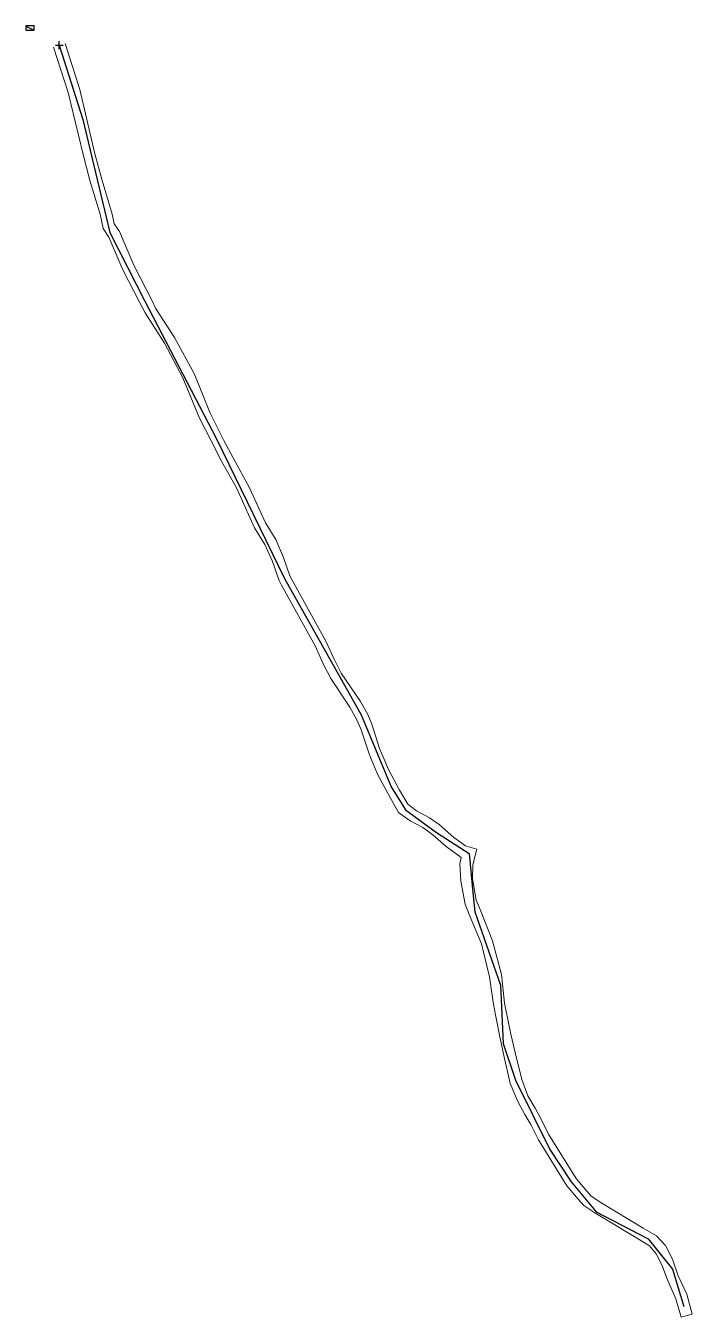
# Model space of a CAD drawing. Header units: inches. Extents: x 424244 to 424414, y 4237223 to 4237553.
import ezdxf

# ---------------------------------------------------------------- set-up
doc = ezdxf.new("R2010")
doc.units = ezdxf.units.IN
doc.header["$MEASUREMENT"] = 0
doc.header["$PDMODE"] = 2
doc.header["$PDSIZE"] = -1
doc.linetypes.add('CONTINUOUS-0-1-1-0-0', pattern=[0])
for name, color, linetype in [('8', 1, 'Continuous'), ('geofence', 2, 'Continuous'), ('INIT_COORD', 7, 'Continuous')]:
    doc.layers.add(name, color=color, linetype=linetype)

msp = doc.modelspace()

# ---------------------------------------------------------------- linework, layer by layer
at = {"layer": '8', "elevation": 1153}
msp.add_lwpolyline([(424243.62, 4237552.93), (424243.62, 4237551.79), (424245.75, 4237551.79), (424245.75, 4237552.93)], close=True, dxfattribs=at)
at = {"layer": '8', "linetype": 'CONTINUOUS-0-1-1-0-0', "lineweight": 0}
for points in [[(424250.68, 4237547.51, 1153.5), (424254.39, 4237535.92, 1152.22), (424258.21, 4237520.07, 1149.87), (424259.94, 4237513.48, 1148.62), (424262.56, 4237504.84, 1147.2), (424263.35, 4237501.23, 1146.72), (424264.78, 4237499.04, 1146.3), (424268.32, 4237490.68, 1145.03), (424272.64, 4237482.43, 1143.18), (424274.01, 4237479.71, 1142.82), (424278.98, 4237471.98, 1141.09), (424283.66, 4237463.09, 1139.24), (424287.88, 4237452.79, 1138.33), (424290.87, 4237447.04, 1137.28), (424293.47, 4237441.82, 1136.53), (424297.36, 4237435.05, 1135.23), (424301.94, 4237424.88, 1133.79), (424304.6, 4237420.59, 1133.13), (424306.5, 4237416.24, 1132.49), (424308.23, 4237411.45, 1131.87), (424308.84, 4237410.24, 1131.58), (424317.42, 4237394.74, 1129.84), (424319.51, 4237390, 1129.34), (424321.43, 4237386.38, 1129.05), (424326.23, 4237379.12, 1128.67), (424328.04, 4237375.85, 1128.32), (424329.07, 4237373.59, 1128.28), (424331.07, 4237367.41, 1127.9), (424331.54, 4237366.26, 1127.83), (424333.37, 4237361.87, 1127.75), (424336.11, 4237356.8, 1127.43), (424338.69, 4237352.23, 1126.95), (424341.66, 4237350.08, 1126.46), (424344.84, 4237348.37, 1125.47), (424347.4, 4237346.5, 1125.15), (424350.78, 4237343.51, 1123.97), (424354.59, 4237340.75, 1123.31), (424354.28, 4237339.16, 1122.98), (424354.56, 4237334.67, 1122.78), (424355.65, 4237328.81, 1122.84), (424356.68, 4237326.19, 1122.69), (424359.84, 4237318.72, 1121.46), (424361.84, 4237310.33, 1120.38), (424362.87, 4237303.26, 1119.6), (424364.42, 4237295.42, 1118.65), (424365.47, 4237290.26, 1117.68), (424367.14, 4237283.09, 1116.92), (424369.06, 4237278.47, 1116.26), (424370.91, 4237275.18, 1115.68), (424372.39, 4237272.6, 1115.14), (424374.36, 4237268.71, 1114.3), (424381.57, 4237256.96, 1112.22), (424384.56, 4237253.45, 1111.98), (424385.88, 4237251.95, 1111.75), (424388.75, 4237250.12, 1111.32), (424399.6, 4237243.51, 1109.58), (424402.64, 4237241.67, 1109.32), (424404.37, 4237239.66, 1109.18), (424405.8, 4237236.83, 1108.95), (424407.27, 4237232.96, 1108.34), (424409.36, 4237228.17, 1107.88), (424410.73, 4237223.46, 1107.49), (424413.54, 4237224.22, 1107.49), (424412.17, 4237229.31, 1107.88), (424409.99, 4237234.01, 1108.34), (424408.52, 4237238.29, 1108.95), (424406.71, 4237241.74, 1109.18), (424404.47, 4237244.17, 1109.32), (424401.08, 4237246.2, 1109.58), (424390.47, 4237252.58, 1111.32), (424387.75, 4237254.31, 1111.75), (424386.65, 4237255.61, 1111.98), (424384, 4237258.81, 1112.22), (424376.88, 4237270.19, 1114.3), (424374.96, 4237274.12, 1115.14), (424373.47, 4237276.75, 1115.68), (424371.65, 4237279.9, 1116.26), (424370.1, 4237284.08, 1116.92), (424368.37, 4237290.98, 1117.68), (424367.32, 4237295.69, 1118.65), (424365.69, 4237303.56, 1119.6), (424364.95, 4237310.89, 1120.38), (424362.63, 4237319.48, 1121.46), (424359.44, 4237327.51, 1122.69), (424358.49, 4237329.85, 1122.84), (424357.49, 4237335.37, 1122.78), (424357.6, 4237338.84, 1122.98), (424358.65, 4237342.87, 1123.09), (424355.68, 4237343.68, 1123.31)], [(424355.72, 4237343.69, 1123.09), (424352.78, 4237345.8, 1123.97), (424349.04, 4237349.14, 1125.15), (424346.52, 4237350.83, 1125.47), (424343.25, 4237352.67, 1126.46), (424341.02, 4237354.33, 1126.95), (424338.9, 4237357.89, 1127.43), (424336.1, 4237363.15, 1127.75), (424334.44, 4237367.21, 1127.83), (424333.84, 4237368.57, 1127.9), (424331.83, 4237374.79, 1128.28), (424330.81, 4237377.19, 1128.32), (424329, 4237380.58, 1128.67), (424324.04, 4237387.8, 1129.05), (424322.22, 4237391.31, 1129.34), (424320.16, 4237395.93, 1129.84), (424311.54, 4237411.51, 1131.58), (424310.9, 4237412.6, 1131.87), (424309.29, 4237417.3, 1132.49), (424307.4, 4237421.88, 1133.13), (424304.7, 4237426.12, 1133.79), (424300.67, 4237435.08, 1135.23), (424296.45, 4237442.67, 1136.53), (424294.11, 4237447.15, 1137.28), (424290.64, 4237454.09, 1138.33), (424286.5, 4237464.19, 1139.24), (424281.49, 4237473.39, 1141.09), (424276.7, 4237480.89, 1142.82), (424275.92, 4237482.59, 1143.18), (424271.15, 4237491.89, 1145.03), (424267.48, 4237500.49, 1146.3), (424266.13, 4237502.45, 1146.72), (424265.67, 4237504.91, 1147.2), (424263.07, 4237513.47, 1148.62), (424261.25, 4237520.25, 1149.87), (424257.35, 4237536.7, 1152.22), (424253.62, 4237548.46, 1153.5)]]:
    msp.add_polyline3d(points, dxfattribs=at)
at = {"layer": 'geofence'}
for p, q in [((424243.62, 4237552.86, 1153), (424245.75, 4237551.79, 1153)), ((424252.15, 4237547.98, 1153.5), (424258.19, 4237529.03, 1151.43)), ((424258.19, 4237529.03, 1151.43), (424262.74, 4237509.84, 1148.11)), ((424262.74, 4237509.84, 1148.11), (424265.01, 4237500.24, 1146.46)), ((424265.01, 4237500.24, 1146.46), (424273.99, 4237482.67, 1143.21)), ((424273.99, 4237482.67, 1143.21), (424292.23, 4237447.55, 1137.38)), ((424292.23, 4237447.55, 1137.38), (424309.6, 4237411.94, 1131.87)), ((424309.6, 4237411.94, 1131.87), (424329.09, 4237377.18, 1128.4)), ((424329.09, 4237377.18, 1128.4), (424336.77, 4237358.73, 1127.52)), ((424336.77, 4237358.73, 1127.52), (424340.41, 4237352.87, 1126.83)), ((424340.41, 4237352.87, 1126.83), (424348.36, 4237347.13, 1124.83)), ((424348.36, 4237347.13, 1124.83), (424356.65, 4237341.79, 1123.19)), ((424356.65, 4237341.79, 1123.19), (424357.61, 4237331.84, 1122.85)), ((424357.61, 4237331.84, 1122.85), (424358.09, 4237326.87, 1122.68)), ((424358.09, 4237326.87, 1122.68), (424364.66, 4237308.18, 1119.94)), ((424364.66, 4237308.18, 1119.94), (424365.33, 4237293.26, 1118.55)), ((424365.33, 4237293.26, 1118.55), (424368.5, 4237283.91, 1116.98)), ((424368.5, 4237283.91, 1116.98), (424377.22, 4237266.21, 1113.7)), ((424377.22, 4237266.21, 1113.7), (424382.71, 4237257.98, 1112.24)), ((424382.71, 4237257.98, 1112.24), (424389.09, 4237250.31, 1111.49)), ((424389.09, 4237250.31, 1111.49), (424397.89, 4237245.75, 1110.18)), ((424397.89, 4237245.75, 1110.18), (424402.29, 4237243.46, 1109.53)), ((424402.29, 4237243.46, 1109.53), (424405.42, 4237239.58, 1109.14)), ((424405.42, 4237239.58, 1109.14), (424408.55, 4237235.7, 1108.76)), ((424408.55, 4237235.7, 1108.76), (424411.43, 4237226.18, 1107.74))]:
    msp.add_line(p, q, dxfattribs=at)
at = {"layer": 'INIT_COORD'}
msp.add_point((424252.15, 4237547.98, 1153.5), dxfattribs=at)

doc.saveas('drawing.dxf')
